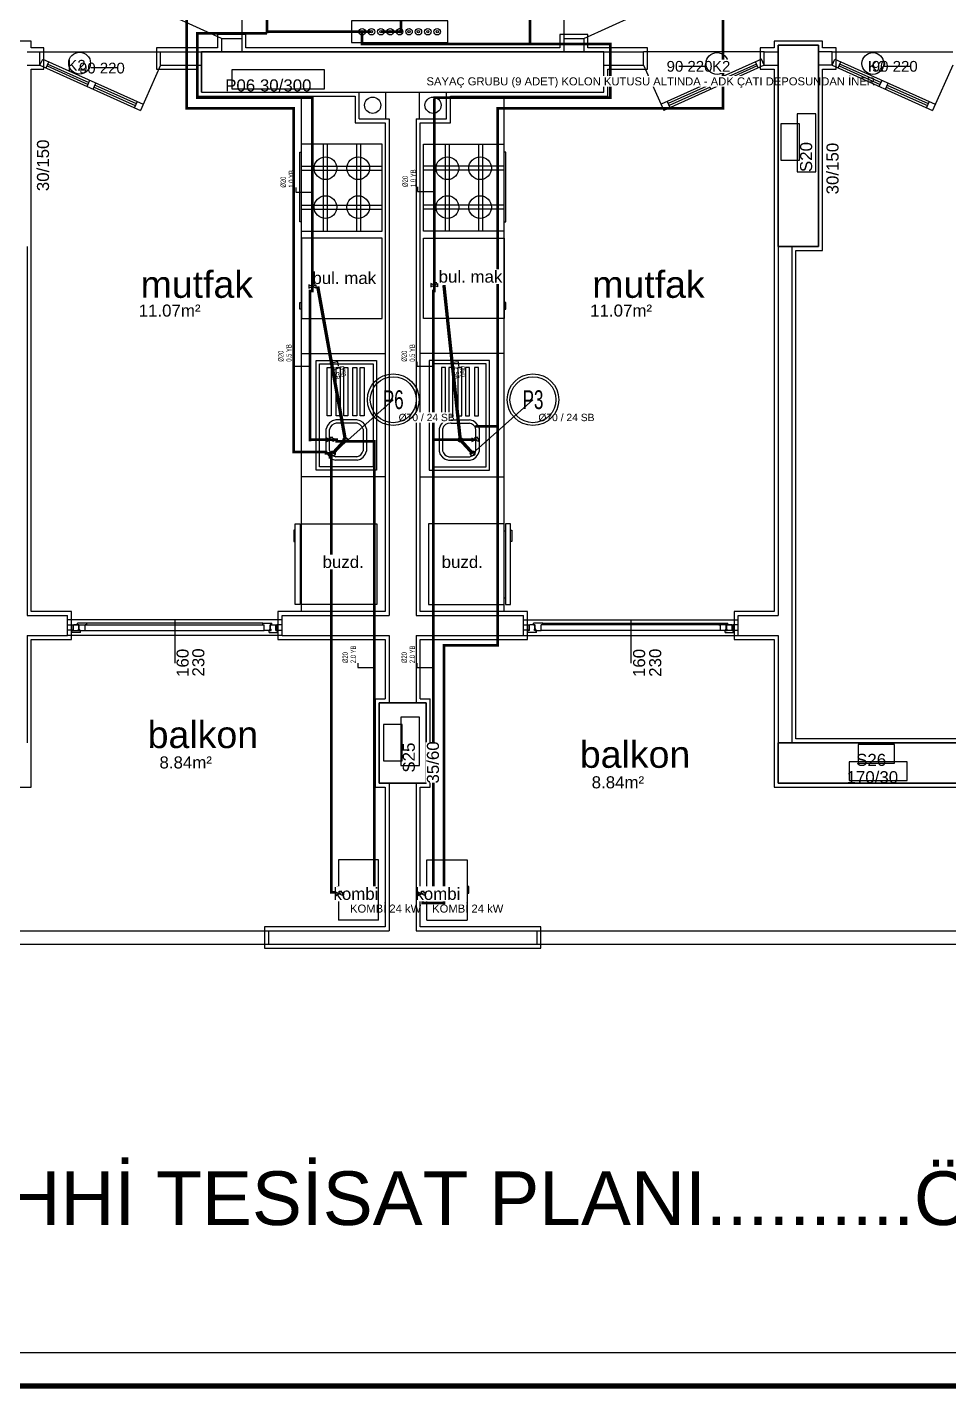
# Model space of a CAD drawing. Header units: centimetres. Extents: x -13133 to 30552, y -2 to 4552.
# Drawn here: x 8430 to 9117, y -2 to 1013 of the extents above; entities that cross this region are included whole.
import ezdxf
from ezdxf.enums import TextEntityAlignment as Align

# ---------------------------------------------------------------- set-up
doc = ezdxf.new("R2010")
doc.units = ezdxf.units.CM
for name, pattern in [('BASMA HATTI', [31, 25, -6]), ('DASHED', [18, 12, -6]), ('PISSU HATTI', [26, 20, -6])]:
    doc.linetypes.add(name, pattern=pattern)
for name, color, linetype in [('MTY-PISSU-CAP', 211, 'CONTINUOUS'), ('MTY-PISSU-KOLON', 211, 'DASHED'), ('MTY-TEMIZSU-CAP', 101, 'CONTINUOUS'), ('MTY-VANA', 1, 'CONTINUOUS'), ('MTY-YUK-BIRIMI', 7, 'CONTINUOUS'), ('ROTAS-CIHAZ', 135, 'CONTINUOUS'), ('ROTAS-KAT-ADI', 1, 'CONTINUOUS'), ('ROTAS-MIMARI', 8, 'CONTINUOUS'), ('ROTAS-MIMARI-KOLON', 8, 'CONTINUOUS'), ('ROTAS-MIMARI-YAZI', 8, 'CONTINUOUS'), ('ROTAS-PAFTA', 7, 'CONTINUOUS'), ('ROTAS-PISSU-BORU-TAVANDAN', 6, 'PISSU HATTI'), ('ROTAS-PISSU-CAP', 211, 'CONTINUOUS'), ('ROTAS-PISSU-KOLONNO', 211, 'CONTINUOUS'), ('ROTAS-SICAKSU-BORU', 1, 'BASMA HATTI'), ('ROTAS-SOGUKSU-BORU', 5, 'CONTINUOUS'), ('ROTAS-TEFRIS', 15, 'CONTINUOUS'), ('ROTAS-VANA', 1, 'CONTINUOUS')]:
    doc.layers.add(name, color=color, linetype=linetype)
doc.styles.add('ANOTATIVO', font='arial.ttf')
doc.styles.add('MTY_CAP', font='wturkce.SHX', dxfattribs={"width": 0.65, "height": 20})
doc.styles.add('MTYCAPLT', font='arial.ttf', dxfattribs={"width": 0.65, "height": 1})
doc.styles.add('ROTAS', font='arial.ttf')

# ---------------------------------------------------------------- blocks, each defined once
blk = doc.blocks.new('MTY-PIS SU CAP SB')
at = {"layer": 'MTY-PISSU-CAP'}
for p, q in [((0.83, 1.17), (0, 1.17)), ((0, 1.17), (0, 0))]:
    blk.add_line(p, q, dxfattribs=at)
at = {"layer": 'MTY-PISSU-CAP', "style": 'MTY_CAP', "width": 0.65}
blk.add_attdef('PSCP_001', (0.83, 1.29), '', height=1, dxfattribs=at)
at = {"layer": 'MTY-YUK-BIRIMI', "color": 211, "style": 'MTY_CAP', "width": 0.65}
blk.add_attdef('PS_001', (0.83, 0.07), '', height=1, dxfattribs=at)
blk = doc.blocks.new('MTY-PIS SU KOLON')
at = {"layer": 'MTY-PISSU-KOLON', "linetype": 'Continuous', "lineweight": -3}
blk.add_hatch(color=256, dxfattribs=at).paths.add_polyline_path([(-2.7, -0.1, 0.848135), (0, -0.1, -0.848135), (2.7, -0.1, 0.414214), (0, 2.6, 0.414214)])
blk.add_circle((0, 0), 3.5, dxfattribs=at)
blk = doc.blocks.new('MTY-KOLON NO PIS SU')
at = {"color": 6, "linetype": 'Continuous', "ltscale": 100}
blk.add_circle((0, 0), 27.5, dxfattribs=at)
at = {"color": 7, "linetype": 'Continuous', "ltscale": 100}
blk.add_circle((0, 0), 24.5, dxfattribs=at)
at = {"style": 'ANOTATIVO', "width": 0.65}
blk.add_attdef('K', text='', height=20, dxfattribs=at).set_placement((0, 0), align=Align.MIDDLE_CENTER)
blk = doc.blocks.new('MTY-KURESEL VANA')
at = {"layer": 'MTY-VANA'}
for p, q in [((0, 0), (0, 8)), ((0, 8), (8, 8))]:
    blk.add_line(p, q, dxfattribs=at)
blk.add_lwpolyline([(-10, 5), (-10, -5), (10, 5), (10, -5), (-10, 5)], dxfattribs=at)
at = {"layer": 'MTY-VANA', "style": 'MTYCAPLT', "width": 0.65}
blk.add_attdef('CAP', text='', height=10, dxfattribs=at).set_placement((-1.1, 0), align=Align.CENTER)
blk = doc.blocks.new('MTY-TEMIZ SU CAP MB')
at = {"layer": 'MTY-TEMIZSU-CAP'}
for p, q in [((0.83, 3.1), (0, 3.1)), ((0, 3.1), (0, 0))]:
    blk.add_line(p, q, dxfattribs=at)
at = {"layer": 'MTY-TEMIZSU-CAP', "style": 'MTY_CAP', "width": 0.65}
for tag, p in [('SOCP_001', (0.83, 4.92)), ('SCCP_001', (0.83, 1.92))]:
    blk.add_attdef(tag, p, '', height=1, dxfattribs=at)
at = {"layer": 'MTY-YUK-BIRIMI', "color": 101, "style": 'MTY_CAP', "width": 0.65}
for tag, p in [('SO_001', (0.83, 3.42)), ('SC_001', (0.83, 0.42))]:
    blk.add_attdef(tag, p, '', height=1, dxfattribs=at)

msp = doc.modelspace()

# ---------------------------------------------------------------- linework, layer by layer
at = {"layer": 'ROTAS-MIMARI'}
for p, q in [((8590.2, 1104.2), (8590.2, 1004.2)), ((8830.2, 1104.2), (8830.2, 1004.2)), ((8575.2, 1004.2), (8537.9, 1021)), ((8845.2, 1004.2), (8882.6, 1021)), ((8593.2, 1007.2), (8572.2, 1007.2)), ((8572.2, 1007.2), (8572.2, 997.2)), ((8593.2, 997.2), (8593.2, 1007.2)), ((8848.2, 1007.2), (8827.2, 1007.2)), ((8827.2, 1007.2), (8827.2, 997.2)), ((8848.2, 997.2), (8848.2, 1007.2)), ((8433.2, 1002.2), (8397.2, 1002.2)), ((8433.2, 997.2), (8433.2, 1002.2)), ((8442.7, 997.2), (8433.2, 997.2)), ((8442.7, 981.2), (8442.7, 997.2)), ((8560.2, 997.2), (8526.7, 997.2)), ((8526.7, 997.2), (8526.7, 981.2)), ((8572.2, 997.2), (8560.2, 997.2)), ((8575.2, 1004.2), (8575.2, 994.2)), ((8575.2, 1004.2), (8590.2, 1004.2)), ((8590.2, 1004.2), (8590.2, 994.2)), ((8827.2, 997.2), (8593.2, 997.2)), ((8830.2, 1004.2), (8845.2, 1004.2)), ((8830.2, 1004.2), (8830.2, 994.2)), ((8845.2, 1004.2), (8845.2, 994.2)), ((8860.2, 997.2), (8848.2, 997.2)), ((8892.7, 997.2), (8860.2, 997.2)), ((8892.7, 981.2), (8892.7, 997.2)), ((8987.2, 997.2), (8976.7, 997.2)), ((8976.7, 997.2), (8976.7, 981.2)), ((9023.2, 1002.2), (8987.2, 1002.2)), ((8987.2, 1002.2), (8987.2, 997.2)), ((9023.2, 997.2), (9023.2, 1002.2)), ((9033.3, 997.2), (9023.2, 997.2)), ((9033.3, 981.2), (9033.3, 997.2)), ((8430.2, 994.2), (8439.7, 994.2)), ((8430.2, 984.2), (8439.7, 984.2)), ((8439.7, 984.2), (8439.7, 994.2)), ((8439.7, 994.2), (8529.7, 994.2)), ((8439.7, 984.2), (8441.8, 988.8)), ((8439.7, 984.2), (8514.6, 950.6)), ((8441.8, 988.8), (8516.7, 955.1)), ((8444.3, 982.2), (8446.4, 986.7)), ((8445.6, 985.1), (8476.2, 971.4)), ((8529.7, 984.2), (8514.6, 950.6)), ((8529.7, 994.2), (8560.2, 994.2)), ((8529.7, 984.2), (8529.7, 994.2)), ((8529.7, 984.2), (8560.2, 984.2)), ((8860.2, 994.2), (8889.7, 994.2)), ((8860.2, 984.2), (8889.7, 984.2)), ((8889.7, 984.2), (8889.7, 994.2)), ((8979.7, 994.2), (8889.7, 994.2)), ((8889.7, 984.2), (8904.9, 950.6)), ((8977.7, 988.8), (8902.8, 955.1)), ((8979.7, 984.2), (8904.9, 950.6)), ((8973.9, 985.1), (8943.3, 971.4)), ((8975.2, 982.2), (8973.1, 986.7)), ((8979.7, 984.2), (8977.7, 988.8)), ((8979.7, 994.2), (8990.2, 994.2)), ((8979.7, 984.2), (8979.7, 994.2)), ((8979.7, 984.2), (8990.2, 984.2)), ((9030.3, 994.2), (9020.2, 994.2)), ((9030.3, 984.2), (9020.2, 984.2)), ((9030.3, 984.2), (9030.3, 994.2)), ((9030.3, 994.2), (9120.3, 994.2)), ((9030.3, 984.2), (9032.4, 988.8)), ((9030.3, 984.2), (9105.2, 950.6)), ((9032.4, 988.8), (9107.2, 955.1)), ((9034.9, 982.2), (9036.9, 986.7)), ((9036.2, 985.1), (9066.8, 971.4)), ((9120.3, 984.2), (9105.2, 950.6)), ((8433.2, 846.2), (8433.2, 981.2)), ((8433.2, 981.2), (8442.7, 981.2)), ((8445, 983.7), (8475.6, 969.9)), ((8497.1, 982.4), (8477.8, 982.4)), ((8526.7, 981.2), (8557.2, 981.2)), ((8557.2, 981.2), (8557.2, 961.2)), ((8863.2, 961.2), (8863.2, 981.2)), ((8863.2, 981.2), (8892.7, 981.2)), ((8935.4, 983.2), (8916.1, 983.2)), ((8974.5, 983.7), (8943.9, 969.9)), ((8976.7, 981.2), (8987.2, 981.2)), ((8987.2, 981.2), (8987.2, 849.2)), ((9023.2, 846.2), (9023.2, 981.2)), ((9023.2, 981.2), (9033.3, 981.2)), ((9035.5, 983.7), (9066.1, 969.9)), ((9088.5, 983.2), (9069.2, 983.2)), ((8474.9, 968.4), (8477, 973)), ((8479.5, 966.4), (8481.5, 970.9)), ((8480.1, 967.9), (8510.7, 954.1)), ((8480.8, 969.3), (8511.4, 955.6)), ((8677.7, 964.2), (8697.7, 964.2)), ((8677.7, 944.2), (8677.7, 964.2)), ((8677.7, 944.2), (8677.7, 964.2)), ((8677.7, 944.2), (8677.7, 964.2)), ((8677.7, 944.2), (8677.7, 964.2)), ((8697.7, 944.2), (8697.7, 964.2)), ((8722.7, 964.2), (8742.7, 964.2)), ((8722.7, 944.2), (8722.7, 964.2)), ((8742.7, 944.2), (8742.7, 964.2)), ((8742.7, 944.2), (8742.7, 964.2)), ((8742.7, 944.2), (8742.7, 964.2)), ((8742.7, 944.2), (8742.7, 964.2)), ((8742.7, 944.2), (8742.7, 964.2)), ((8938.7, 969.3), (8908.1, 955.6)), ((8939.4, 967.9), (8908.8, 954.1)), ((8940, 966.4), (8938, 970.9)), ((8944.6, 968.4), (8942.5, 973)), ((9065.5, 968.4), (9067.5, 973)), ((9070, 966.4), (9072.1, 970.9)), ((9070.7, 967.9), (9101.3, 954.1)), ((9071.4, 969.3), (9101.9, 955.6)), ((8512.1, 957.2), (8510.1, 952.6)), ((8557.2, 961.2), (8674.7, 961.2)), ((8634.8, 577.2), (8634.8, 961.2)), ((8674.7, 961.2), (8674.7, 941.2)), ((8745.7, 941.2), (8745.7, 961.2)), ((8745.7, 961.2), (8863.2, 961.2)), ((8785.7, 577.2), (8785.7, 961.2)), ((8907.4, 957.2), (8909.4, 952.6)), ((9102.7, 957.2), (9100.6, 952.6)), ((8677.7, 944.2), (8700.2, 944.2)), ((8700.2, 944.2), (8700.2, 574.2)), ((8720.2, 944.2), (8720.2, 574.2)), ((8720.2, 944.2), (8742.7, 944.2)), ((8674.7, 941.2), (8697.2, 941.2)), ((8697.2, 941.2), (8697.2, 577.2)), ((8723.2, 941.2), (8745.7, 941.2)), ((8723.2, 577.2), (8723.2, 941.2)), ((8694.8, 925.5), (8634.8, 925.5)), ((8634.8, 860.5), (8634.8, 925.5)), ((8650.9, 925.5), (8650.9, 860.5)), ((8653.9, 925.5), (8653.9, 860.5)), ((8675.7, 925.5), (8675.7, 860.5)), ((8678.7, 925.5), (8678.7, 860.5)), ((8694.8, 860.5), (8694.8, 925.5)), ((8725.7, 860.5), (8725.7, 925.5)), ((8725.7, 925.5), (8785.7, 925.5)), ((8741.8, 925.5), (8741.8, 860.5)), ((8744.8, 925.5), (8744.8, 860.5)), ((8766.6, 925.5), (8766.6, 860.5)), ((8769.6, 925.5), (8769.6, 860.5)), ((8785.7, 860.5), (8785.7, 925.5)), ((8633.5, 919.4), (8634.8, 919.4)), ((8633.5, 877.6), (8633.5, 919.4)), ((8787, 919.4), (8785.7, 919.4)), ((8787, 877.6), (8787, 919.4)), ((8634.8, 909), (8694.8, 909)), ((8634.8, 906), (8694.8, 906)), ((8785.7, 909), (8725.7, 909)), ((8785.7, 906), (8725.7, 906)), ((8633.5, 867.6), (8633.5, 877.6)), ((8634.8, 879.9), (8694.8, 879.9)), ((8634.8, 876.9), (8694.8, 876.9)), ((8785.7, 879.9), (8725.7, 879.9)), ((8785.7, 876.9), (8725.7, 876.9)), ((8787, 867.6), (8787, 877.6)), ((8634.8, 867.6), (8633.5, 867.6)), ((8785.7, 867.6), (8787, 867.6)), ((8634.8, 860.5), (8694.8, 860.5)), ((8694.8, 855.4), (8634.8, 855.4)), ((8634.8, 855.4), (8634.8, 795.4)), ((8694.8, 795.4), (8694.8, 855.4)), ((8785.7, 860.5), (8725.7, 860.5)), ((8725.7, 855.4), (8785.7, 855.4)), ((8725.7, 795.4), (8725.7, 855.4)), ((8785.7, 855.4), (8785.7, 795.4)), ((8430.2, 849.2), (8430.2, 574.2)), ((8433.2, 577.2), (8433.2, 846.2)), ((8987.2, 849.2), (8987.2, 577.2)), ((8990.2, 849.2), (8990.2, 574.2)), ((9000.2, 849.2), (9000.2, 479.2)), ((9003.2, 482.2), (9003.2, 846.2)), ((9003.2, 846.2), (9023.2, 846.2)), ((8633.5, 802.5), (8633.5, 807.5)), ((8633.5, 807.5), (8634.8, 807.5)), ((8634.8, 802.5), (8633.5, 802.5)), ((8787, 807.5), (8785.7, 807.5)), ((8785.7, 802.5), (8787, 802.5)), ((8787, 802.5), (8787, 807.5)), ((8634.8, 795.4), (8694.8, 795.4)), ((8785.7, 795.4), (8725.7, 795.4)), ((8634.8, 769.3), (8697.2, 769.3)), ((8645.6, 682.5), (8645.6, 764.3)), ((8645.6, 764.3), (8690.6, 764.3)), ((8648.1, 685), (8648.1, 761.8)), ((8648.1, 761.8), (8688.1, 761.8)), ((8688.1, 761.8), (8688.1, 685)), ((8690.6, 764.3), (8690.6, 682.5)), ((8785.7, 769.3), (8723.2, 769.3)), ((8729.8, 764.3), (8729.8, 682.5)), ((8774.8, 764.3), (8729.8, 764.3)), ((8732.3, 761.8), (8732.3, 685)), ((8772.3, 761.8), (8732.3, 761.8)), ((8772.3, 685), (8772.3, 761.8)), ((8774.8, 682.5), (8774.8, 764.3)), ((8653.9, 723), (8653.9, 759)), ((8653.9, 759), (8656.9, 759)), ((8656.9, 759), (8656.9, 723)), ((8660.6, 723), (8660.6, 759)), ((8660.6, 759), (8663.6, 759)), ((8663.6, 759), (8663.6, 723)), ((8666.2, 723), (8666.2, 759)), ((8666.2, 759), (8669.2, 759)), ((8669.2, 759), (8669.2, 723)), ((8672.9, 723), (8672.9, 759)), ((8672.9, 759), (8675.9, 759)), ((8675.9, 759), (8675.9, 723)), ((8678.5, 723), (8678.5, 759)), ((8678.5, 759), (8681.5, 759)), ((8681.5, 759), (8681.5, 723)), ((8739, 759), (8739, 723)), ((8742, 759), (8739, 759)), ((8742, 723), (8742, 759)), ((8744.6, 759), (8744.6, 723)), ((8747.6, 759), (8744.6, 759)), ((8747.6, 723), (8747.6, 759)), ((8751.3, 759), (8751.3, 723)), ((8754.3, 759), (8751.3, 759)), ((8754.3, 723), (8754.3, 759)), ((8756.9, 759), (8756.9, 723)), ((8759.9, 759), (8756.9, 759)), ((8759.9, 723), (8759.9, 759)), ((8763.6, 759), (8763.6, 723)), ((8766.6, 759), (8763.6, 759)), ((8766.6, 723), (8766.6, 759)), ((8656.9, 723), (8653.9, 723)), ((8663.6, 723), (8660.6, 723)), ((8669.2, 723), (8666.2, 723)), ((8675.9, 723), (8672.9, 723)), ((8681.5, 723), (8678.5, 723)), ((8739, 723), (8742, 723)), ((8744.6, 723), (8747.6, 723)), ((8751.3, 723), (8754.3, 723)), ((8756.9, 723), (8759.9, 723)), ((8763.6, 723), (8766.6, 723)), ((8653.1, 696.8), (8653.1, 713.2)), ((8655.6, 697.1), (8655.6, 712.9)), ((8675.9, 720), (8660.4, 720)), ((8674.2, 717.5), (8660.4, 717.5)), ((8680.6, 713.1), (8680.6, 696.9)), ((8683.1, 713.4), (8683.1, 696.6)), ((8737.3, 713.4), (8737.3, 696.6)), ((8739.8, 713.1), (8739.8, 696.9)), ((8744.6, 720), (8760, 720)), ((8746.3, 717.5), (8760, 717.5)), ((8764.8, 697.1), (8764.8, 712.9)), ((8767.3, 696.8), (8767.3, 713.2)), ((8676.2, 690), (8660.1, 690)), ((8676, 692.5), (8660.3, 692.5)), ((8744.2, 690), (8760.4, 690)), ((8744.5, 692.5), (8760.2, 692.5)), ((8690.6, 682.5), (8645.6, 682.5)), ((8688.1, 685), (8648.1, 685)), ((8729.8, 682.5), (8774.8, 682.5)), ((8732.3, 685), (8772.3, 685)), ((8697.2, 677.5), (8634.8, 677.5)), ((8723.2, 677.5), (8785.7, 677.5)), ((8630, 582.4), (8630, 642.4)), ((8630, 642.4), (8633.8, 642.4)), ((8633.8, 642.4), (8633.8, 582.4)), ((8634.8, 582.4), (8634.8, 642.4)), ((8634.8, 642.4), (8690.9, 642.4)), ((8690.9, 642.4), (8690.9, 582.4)), ((8785.7, 642.4), (8729.5, 642.4)), ((8729.5, 642.4), (8729.5, 582.4)), ((8785.7, 582.4), (8785.7, 642.4)), ((8786.7, 642.4), (8786.7, 582.4)), ((8790.5, 642.4), (8786.7, 642.4)), ((8790.5, 582.4), (8790.5, 642.4)), ((8630, 637.7), (8628.9, 637.7)), ((8628.9, 637.7), (8628.9, 629.3)), ((8628.9, 629.3), (8630, 629.3)), ((8630, 629.3), (8630, 637.7)), ((8634.8, 637.4), (8633.8, 637.4)), ((8785.7, 637.4), (8786.7, 637.4)), ((8790.5, 637.7), (8791.6, 637.7)), ((8790.5, 629.3), (8790.5, 637.7)), ((8791.6, 629.3), (8790.5, 629.3)), ((8791.6, 637.7), (8791.6, 629.3)), ((8633.8, 582.4), (8630, 582.4)), ((8634.8, 587.4), (8633.8, 587.4)), ((8690.9, 582.4), (8634.8, 582.4)), ((8729.5, 582.4), (8785.7, 582.4)), ((8785.7, 587.4), (8786.7, 587.4)), ((8786.7, 582.4), (8790.5, 582.4)), ((8430.2, 574.2), (8460.2, 574.2)), ((8463.2, 577.2), (8433.2, 577.2)), ((8460.2, 559.2), (8460.2, 574.2)), ((8620.2, 571), (8460.2, 571)), ((8463.2, 556.2), (8463.2, 577.2)), ((8605.8, 568.6), (8467.8, 568.6)), ((8467.8, 567.2), (8467.8, 568.6)), ((8474.6, 568.6), (8467.8, 568.6)), ((8474.6, 567.2), (8474.6, 568.6)), ((8540.2, 571), (8540.2, 538.7)), ((8605.8, 567.2), (8605.8, 568.6)), ((8605.8, 568.6), (8612.6, 568.6)), ((8612.6, 567.2), (8612.6, 568.6)), ((8697.2, 577.2), (8617.2, 577.2)), ((8617.2, 577.2), (8617.2, 556.2)), ((8620.2, 559.2), (8620.2, 574.2)), ((8620.2, 574.2), (8700.2, 574.2)), ((8720.2, 574.2), (8800.2, 574.2)), ((8803.2, 577.2), (8723.2, 577.2)), ((8800.2, 559.2), (8800.2, 574.2)), ((8800.2, 571), (8960.2, 571)), ((8803.2, 556.2), (8803.2, 577.2)), ((8807.8, 567.2), (8807.8, 568.6)), ((8814.6, 568.6), (8807.8, 568.6)), ((8814.6, 568.6), (8952.6, 568.6)), ((8814.6, 567.2), (8814.6, 568.6)), ((8880.2, 571), (8880.2, 538.7)), ((8945.8, 567.2), (8945.8, 568.6)), ((8945.8, 568.6), (8952.6, 568.6)), ((8952.6, 567.2), (8952.6, 568.6)), ((8987.2, 577.2), (8957.2, 577.2)), ((8957.2, 577.2), (8957.2, 556.2)), ((8960.2, 559.2), (8960.2, 574.2)), ((8960.2, 574.2), (8990.2, 574.2)), ((8430.2, 559.2), (8430.2, 479.2)), ((8430.2, 559.2), (8460.2, 559.2)), ((8460.2, 567.2), (8464.2, 567.2)), ((8464.2, 563.2), (8460.2, 563.2)), ((8620.2, 559.2), (8460.2, 559.2)), ((8463.5, 563), (8607, 563)), ((8463.5, 561.6), (8463.5, 563)), ((8464.7, 563), (8463.5, 563)), ((8469.9, 561.6), (8463.5, 561.6)), ((8464.2, 567.2), (8464.2, 563.2)), ((8464.7, 567.2), (8605.8, 567.2)), ((8468.7, 567.2), (8464.7, 567.2)), ((8464.7, 563), (8464.7, 567.2)), ((8467.8, 567.2), (8469, 567.2)), ((8468.7, 564), (8468.4, 564)), ((8468.4, 563), (8468.4, 564)), ((8469.9, 563), (8468.4, 563)), ((8468.7, 564), (8468.7, 567.2)), ((8469, 564), (8469, 567.2)), ((8469.3, 564), (8469, 564)), ((8469.3, 563.5), (8469, 563.5)), ((8469, 563), (8469, 563.5)), ((8469, 563), (8473.4, 563)), ((8469.3, 563.5), (8469.3, 564)), ((8469.9, 561.6), (8469.9, 563)), ((8473.4, 563), (8473.4, 567.2)), ((8474.6, 567.2), (8473.4, 567.2)), ((8605.8, 567.2), (8607, 567.2)), ((8607, 563), (8607, 567.2)), ((8611.4, 563), (8607, 563)), ((8610.5, 561.6), (8610.5, 563)), ((8610.5, 563), (8612, 563)), ((8610.5, 561.6), (8616.9, 561.6)), ((8611.1, 563.5), (8611.1, 564)), ((8611.1, 564), (8611.4, 564)), ((8611.1, 563.5), (8611.4, 563.5)), ((8612.6, 567.2), (8611.4, 567.2)), ((8611.4, 564), (8611.4, 567.2)), ((8611.4, 563), (8611.4, 563.5)), ((8611.7, 567.2), (8615.7, 567.2)), ((8611.7, 564), (8611.7, 567.2)), ((8611.7, 564), (8612, 564)), ((8612, 563), (8612, 564)), ((8615.7, 563), (8615.7, 567.2)), ((8615.7, 563), (8616.9, 563)), ((8620.2, 567.2), (8616.2, 567.2)), ((8616.2, 567.2), (8616.2, 563.2)), ((8616.2, 563.2), (8620.2, 563.2)), ((8616.9, 561.6), (8616.9, 563)), ((8620.2, 559.2), (8700.2, 559.2)), ((8700.2, 559.2), (8700.2, 509.2)), ((8720.2, 559.2), (8720.2, 509.2)), ((8720.2, 559.2), (8800.2, 559.2)), ((8800.2, 567.2), (8804.2, 567.2)), ((8804.2, 563.2), (8800.2, 563.2)), ((8800.2, 559.2), (8960.2, 559.2)), ((8803.5, 561.6), (8803.5, 563)), ((8804.7, 563), (8803.5, 563)), ((8809.9, 561.6), (8803.5, 561.6)), ((8804.2, 567.2), (8804.2, 563.2)), ((8808.7, 567.2), (8804.7, 567.2)), ((8804.7, 563), (8804.7, 567.2)), ((8807.8, 567.2), (8809, 567.2)), ((8808.7, 564), (8808.4, 564)), ((8808.4, 563), (8808.4, 564)), ((8809.9, 563), (8808.4, 563)), ((8808.7, 564), (8808.7, 567.2)), ((8809, 564), (8809, 567.2)), ((8809.3, 564), (8809, 564)), ((8809.3, 563.5), (8809, 563.5)), ((8809, 563), (8809, 563.5)), ((8809, 563), (8813.4, 563)), ((8809.3, 563.5), (8809.3, 564)), ((8809.9, 561.6), (8809.9, 563)), ((8813.4, 563), (8813.4, 567.2)), ((8814.6, 567.2), (8813.4, 567.2)), ((8956.9, 563), (8813.4, 563)), ((8955.7, 567.2), (8814.6, 567.2)), ((8945.8, 567.2), (8947, 567.2)), ((8947, 563), (8947, 567.2)), ((8951.4, 563), (8947, 563)), ((8950.5, 561.6), (8950.5, 563)), ((8950.5, 563), (8952, 563)), ((8950.5, 561.6), (8956.9, 561.6)), ((8951.1, 563.5), (8951.1, 564)), ((8951.1, 564), (8951.4, 564)), ((8951.1, 563.5), (8951.4, 563.5)), ((8952.6, 567.2), (8951.4, 567.2)), ((8951.4, 564), (8951.4, 567.2)), ((8951.4, 563), (8951.4, 563.5)), ((8951.7, 567.2), (8955.7, 567.2)), ((8951.7, 564), (8951.7, 567.2)), ((8951.7, 564), (8952, 564)), ((8952, 563), (8952, 564)), ((8955.7, 563), (8955.7, 567.2)), ((8955.7, 563), (8956.9, 563)), ((8960.2, 567.2), (8956.2, 567.2)), ((8956.2, 567.2), (8956.2, 563.2)), ((8956.2, 563.2), (8960.2, 563.2)), ((8956.9, 561.6), (8956.9, 563)), ((8960.2, 559.2), (8990.2, 559.2)), ((8990.2, 559.2), (8990.2, 479.2)), ((8433.2, 446.2), (8433.2, 556.2)), ((8433.2, 556.2), (8463.2, 556.2)), ((8617.2, 556.2), (8697.2, 556.2)), ((8697.2, 556.2), (8697.2, 512.2)), ((8723.2, 512.2), (8723.2, 556.2)), ((8723.2, 556.2), (8803.2, 556.2)), ((8957.2, 556.2), (8987.2, 556.2)), ((8987.2, 556.2), (8987.2, 482.2)), ((8689.7, 512.2), (8689.7, 446.2)), ((8689.7, 512.2), (8697.2, 512.2)), ((8723.2, 512.2), (8730.7, 512.2)), ((8730.7, 446.2), (8730.7, 512.2)), ((8987.2, 482.2), (8987.2, 446.2)), ((9163.2, 482.2), (9003.2, 482.2)), ((8700.2, 449.2), (8700.2, 339.2)), ((8720.2, 449.2), (8720.2, 339.2)), ((8260.2, 446.2), (8433.2, 446.2)), ((8689.7, 446.2), (8697.2, 446.2)), ((8697.2, 446.2), (8697.2, 342.2)), ((8723.2, 342.2), (8723.2, 446.2)), ((8723.2, 446.2), (8730.7, 446.2)), ((8987.2, 446.2), (9160.2, 446.2)), ((8662.2, 392.2), (8662.2, 347.2)), ((8692.2, 392.2), (8662.2, 392.2)), ((8692.2, 347.2), (8692.2, 392.2)), ((8728.2, 347.2), (8728.2, 392.2)), ((8728.2, 392.2), (8758.2, 392.2)), ((8758.2, 392.2), (8758.2, 347.2)), ((8661, 367.2), (8661, 372.2)), ((8661, 372.2), (8662.2, 372.2)), ((8662.2, 367.2), (8661, 367.2)), ((8759.5, 372.2), (8758.2, 372.2)), ((8758.2, 367.2), (8759.5, 367.2)), ((8759.5, 367.2), (8759.5, 372.2)), ((8692.2, 347.2), (8662.2, 347.2)), ((8728.2, 347.2), (8758.2, 347.2)), ((8240.2, 339.2), (8610.2, 339.2)), ((8697.2, 342.2), (8607.2, 342.2)), ((8607.2, 342.2), (8607.2, 326.2)), ((8610.2, 339.2), (8610.2, 329.2)), ((8610.2, 339.2), (8700.2, 339.2)), ((8720.2, 339.2), (8810.2, 339.2)), ((8813.2, 342.2), (8723.2, 342.2)), ((8810.2, 339.2), (8810.2, 329.2)), ((8813.2, 326.2), (8813.2, 342.2)), ((8230.2, 329.2), (8610.2, 329.2)), ((8607.2, 326.2), (8813.2, 326.2)), ((8610.2, 329.2), (8810.2, 329.2))]:
    msp.add_line(p, q, dxfattribs=at)
for points in [[(8990.2, 999.2), (9020.2, 999.2)], [(8990.2, 849.2), (8990.2, 999.2)], [(9020.2, 999.2), (9020.2, 849.2)], [(8560.2, 964.2), (8560.2, 994.2)], [(8560.2, 994.2), (8860.2, 994.2)], [(8860.2, 964.2), (8860.2, 994.2)], [(8560.2, 964.2), (8860.2, 964.2)], [(9020.2, 849.2), (8990.2, 849.2)], [(8660.4, 720), (8657.8, 719.3), (8655.7, 717.8), (8654, 715.7), (8653.1, 713.2)], [(8660.7, 717.5), (8659, 717.1), (8657.4, 716.1), (8656.3, 714.7), (8655.6, 712.9)], [(8680.6, 713.1), (8679.7, 715.1), (8678.2, 716.6), (8676.3, 717.4), (8674.2, 717.5)], [(8683.1, 713.4), (8682.2, 715.9), (8680.6, 717.9), (8678.4, 719.3), (8675.9, 720)], [(8744.6, 720), (8742.1, 719.3), (8739.9, 717.9), (8738.3, 715.9), (8737.3, 713.4)], [(8746.3, 717.5), (8744.2, 717.4), (8742.2, 716.6), (8740.7, 715.1), (8739.8, 713.1)], [(8764.8, 712.9), (8764.2, 714.7), (8763, 716.1), (8761.5, 717.1), (8759.8, 717.5)], [(8767.3, 713.2), (8766.4, 715.7), (8764.8, 717.8), (8762.6, 719.3), (8760, 720)], [(8653.1, 696.8), (8654, 694.4), (8655.5, 692.3), (8657.6, 690.8), (8660.1, 690)], [(8655.6, 697.1), (8656.3, 695.4), (8657.3, 694.1), (8658.7, 693.1), (8660.3, 692.5)], [(8676, 692.5), (8677.6, 693.1), (8679, 694), (8680, 695.3), (8680.6, 696.9)], [(8676.2, 690), (8678.7, 690.8), (8680.7, 692.2), (8682.2, 694.2), (8683.1, 696.6)], [(8737.3, 696.6), (8738.2, 694.2), (8739.8, 692.2), (8741.8, 690.8), (8744.2, 690)], [(8739.8, 696.9), (8740.5, 695.3), (8741.5, 694), (8742.9, 693.1), (8744.5, 692.5)], [(8760.2, 692.5), (8761.8, 693.1), (8763.2, 694.1), (8764.2, 695.4), (8764.8, 697.1)], [(8760.4, 690), (8762.9, 690.8), (8765, 692.3), (8766.5, 694.4), (8767.3, 696.8)], [(8692.7, 449.2), (8692.7, 509.2)], [(8692.7, 509.2), (8727.7, 509.2)], [(8727.7, 509.2), (8727.7, 449.2)], [(8990.2, 479.2), (9160.2, 479.2)], [(8990.2, 449.2), (8990.2, 479.2)], [(8727.7, 449.2), (8692.7, 449.2)], [(9160.2, 449.2), (8990.2, 449.2)], [(8810.2, 339.2), (9180.2, 339.2)], [(8810.2, 329.2), (9190.2, 329.2)]]:
    msp.add_lwpolyline(points, dxfattribs=at)
for centre, radius in [((8469.3, 985.8), 8.14), ((8944.5, 985.5), 8.14), ((9060.7, 985.5), 8.14), ((8687.8, 954.4), 6.03), ((8732.8, 954.4), 6.03), ((8652.6, 907.5), 8.48), ((8677, 907.5), 8.48), ((8743.5, 907.5), 8.48), ((8767.9, 907.5), 8.48), ((8652.6, 878.5), 8.48), ((8677, 878.5), 8.48), ((8743.5, 878.5), 8.48), ((8767.9, 878.5), 8.48), ((8667.4, 705.1), 1.68), ((8753.1, 705.1), 1.68)]:
    msp.add_circle(centre, radius, dxfattribs=at)
at = {"layer": 'ROTAS-MIMARI-KOLON'}
for points in [[(9020.2, 999.2), (8990.2, 999.2), (8990.2, 849.2), (9020.2, 849.2), (9020.2, 999.2)], [(8860.2, 964.2), (8860.2, 994.2), (8560.2, 994.2), (8560.2, 964.2), (8860.2, 964.2)], [(8582.9, 966.7), (8651.9, 966.7), (8651.9, 980.7), (8582.9, 980.7), (8582.9, 966.7)], [(9018.2, 904.8), (9018.2, 947.9), (9004.2, 947.9), (9004.2, 904.8), (9018.2, 904.8)], [(9005.9, 913.4), (9005.9, 940.5), (8992, 940.5), (8992, 913.4), (9005.9, 913.4)], [(8727.7, 509.2), (8692.7, 509.2), (8692.7, 449.2), (8727.7, 449.2), (8727.7, 509.2)], [(8722.8, 462.4), (8722.8, 498.5), (8708.9, 498.5), (8708.9, 462.4), (8722.8, 462.4)], [(8709.8, 466), (8709.8, 493), (8695.8, 493), (8695.8, 466), (8709.8, 466)], [(9160.2, 479.2), (8990.2, 479.2), (8990.2, 449.2), (9160.2, 449.2), (9160.2, 479.2)], [(9049.7, 464.1), (9076.7, 464.1), (9076.7, 478.1), (9049.7, 478.1), (9049.7, 464.1)], [(9043.1, 451.2), (9086.2, 451.2), (9086.2, 465.2), (9043.1, 465.2), (9043.1, 451.2)]]:
    msp.add_lwpolyline(points, dxfattribs=at)
at = {"layer": 'ROTAS-PAFTA'}
for points, const_width in [([(7500, 0), (10000, 0), (10000, 2800), (7500, 2800)], 4), ([(7525, 25), (9975, 25), (9975, 2775), (7525, 2775)], 1)]:
    msp.add_lwpolyline(points, close=True, dxfattribs=dict(at, const_width=const_width))
at = {"layer": 'ROTAS-PISSU-BORU-TAVANDAN', "const_width": 2.5}
for points in [[(8646.8, 819.4), (8667.4, 705.1)], [(8740.9, 820.4), (8753.1, 705.1)], [(8667.4, 705.1), (8658.1, 695)], [(8753.1, 705.1), (8762.3, 695)]]:
    msp.add_lwpolyline(points, dxfattribs=at)
at = {"layer": 'ROTAS-PISSU-KOLONNO'}
for p, q in [((8658.1, 695), (8703.1, 735)), ((8762.3, 695), (8807.3, 735))]:
    msp.add_line(p, q, dxfattribs=at)
at = {"layer": 'ROTAS-SICAKSU-BORU', "const_width": 2}
for points in [[(8469, 1263.2), (8469, 1260), (8469, 1136), (8529, 1136), (8529, 1080), (8549, 1080), (8549, 952), (8629, 952), (8629, 696), (8653, 696), (8653, 695.1), (8656.1, 695.1)], [(8931.5, 1263.2), (8949, 1263.2), (8949, 1264), (8949, 952), (8781, 952), (8781, 716)], [(8764.3, 715.1), (8781, 715.1), (8781, 716), (8781, 552), (8741, 552), (8741, 360), (8725, 360), (8725, 364), (8724.2, 364), (8724.2, 366.8)], [(8656.1, 695.1), (8656.1, 692), (8657, 692), (8657, 368), (8662.9, 368), (8662.9, 366.8)]]:
    msp.add_lwpolyline(points, dxfattribs=at)
at = {"layer": 'ROTAS-SOGUKSU-BORU', "const_width": 2}
for points in [[(8693.9, 1009.2), (8709, 1009.2), (8709, 1008), (8709, 1912), (8741, 1912), (8741, 1911.9), (8744.9, 1911.9)], [(8686.9, 1009.2), (8609, 1009.2), (8609, 1008), (8609, 1040), (8609.8, 1040), (8609.8, 1042.1)], [(8679.9, 1009.2), (8679.9, 1000), (8805, 1000), (8805, 1040), (8806.1, 1040), (8806.1, 1043.5)], [(8642.8, 819.4), (8642.8, 960), (8557, 960), (8557, 1008), (8609, 1008)], [(8733.7, 820.4), (8733.7, 960), (8733, 960), (8865, 960), (8865, 1000), (8805, 1000)], [(8656.1, 705.1), (8641, 705.1), (8641, 704), (8641, 816), (8642.8, 816), (8642.8, 820)], [(8764.3, 705.1), (8733, 705.1), (8733, 704), (8733, 816), (8733.7, 816), (8733.7, 820.4)], [(8662.9, 366.8), (8689, 366.8), (8689, 704), (8661, 704), (8661, 705.1), (8656.1, 705.1)], [(8724.1, 366.8), (8733, 366.8), (8733, 704)]]:
    msp.add_lwpolyline(points, dxfattribs=at)
at = {"layer": 'ROTAS-SOGUKSU-BORU'}
for centre, radius in [((8679.9, 1009.2), 2.4), ((8679.9, 1009.2), 0.84), ((8686.9, 1009.2), 2.4), ((8686.9, 1009.2), 0.84), ((8693.9, 1009.2), 2.4), ((8693.9, 1009.2), 0.84), ((8700.9, 1009.2), 2.4), ((8700.9, 1009.2), 0.84), ((8707.9, 1009.2), 2.4), ((8707.9, 1009.2), 0.84), ((8714.9, 1009.2), 2.4), ((8714.9, 1009.2), 0.84), ((8721.9, 1009.2), 2.4), ((8721.9, 1009.2), 0.84), ((8728.9, 1009.2), 2.4), ((8728.9, 1009.2), 0.84), ((8735.9, 1009.2), 2.4), ((8735.9, 1009.2), 0.84)]:
    msp.add_circle(centre, radius, dxfattribs=at)
at = {"layer": 'ROTAS-VANA'}
msp.add_lwpolyline([(8671.9, 1001.2), (8743.9, 1001.2), (8743.9, 1017.2), (8671.9, 1017.2)], close=True, dxfattribs=at)

# ---------------------------------------------------------------- block references
at = {"layer": 'ROTAS-PISSU-KOLONNO'}
ref = msp.add_blockref('MTY-KOLON NO PIS SU', (8807.3, 735), dxfattribs=dict(at, xscale=0.7, yscale=0.7))
ref.add_attrib('K', 'P3', dxfattribs={"height": 14, "style": 'ANOTATIVO', "width": 0.65}).set_placement((8807.3, 735), align=Align.MIDDLE_CENTER)
at = {"layer": 'ROTAS-TEFRIS'}
ref = msp.add_blockref('MTY-TEMIZ SU CAP MB', (8642.8, 889.7), dxfattribs=dict(at, xscale=4, yscale=4, rotation=90))
ref.add_attrib('SO_001', '1.0 YB', (8629.1, 893), dxfattribs={"color": 101, "height": 4, "rotation": 90, "style": 'MTY_CAP', "width": 0.65})
ref.add_attrib('SOCP_001', 'Ø20', (8623.1, 893), dxfattribs={"height": 4, "rotation": 90, "style": 'MTY_CAP', "width": 0.65})
ref = msp.add_blockref('MTY-TEMIZ SU CAP MB', (8733.7, 890.2), dxfattribs=dict(at, xscale=4, yscale=4, rotation=90))
ref.add_attrib('SO_001', '1.0 YB', (8720, 893.5), dxfattribs={"color": 101, "height": 4, "rotation": 90, "style": 'MTY_CAP', "width": 0.65})
ref.add_attrib('SOCP_001', 'Ø20', (8714, 893.5), dxfattribs={"height": 4, "rotation": 90, "style": 'MTY_CAP', "width": 0.65})
for name, p, xscale, yscale in [('MTY-KURESEL VANA', (8642.8, 819.4), 0.25, 0.25), ('MTY-KURESEL VANA', (8656.1, 705.1), 0.25, 0.25), ('MTY-KURESEL VANA', (8764.3, 705.1), 0.25, 0.25), ('MTY-PIS SU KOLON', (8658.1, 695), 0.5, 0.5), ('MTY-PIS SU KOLON', (8762.3, 695), 0.5, 0.5)]:
    msp.add_blockref(name, p, dxfattribs=dict(at, xscale=xscale, yscale=yscale))
ref = msp.add_blockref('MTY-TEMIZ SU CAP MB', (8641, 760), dxfattribs=dict(at, xscale=4, yscale=4, rotation=90))
ref.add_attrib('SO_001', '0.5 YB', (8627.3, 763.3), dxfattribs={"color": 101, "height": 4, "rotation": 90, "style": 'MTY_CAP', "width": 0.65})
ref.add_attrib('SOCP_001', 'Ø20', (8621.3, 763.3), dxfattribs={"height": 4, "rotation": 90, "style": 'MTY_CAP', "width": 0.65})
ref = msp.add_blockref('MTY-TEMIZ SU CAP MB', (8733, 760), dxfattribs=dict(at, xscale=4, yscale=4, rotation=90))
ref.add_attrib('SO_001', '0.5 YB', (8719.3, 763.3), dxfattribs={"color": 101, "height": 4, "rotation": 90, "style": 'MTY_CAP', "width": 0.65})
ref.add_attrib('SOCP_001', 'Ø20', (8713.3, 763.3), dxfattribs={"height": 4, "rotation": 90, "style": 'MTY_CAP', "width": 0.65})
ref = msp.add_blockref('MTY-PIS SU CAP SB', (8657.1, 762.3), dxfattribs=dict(at, xscale=4, yscale=4, rotation=-79.77209382079343))
ref.add_attrib('PSCP_001', 'Ø50', (8662.7, 759.9), dxfattribs={"height": 4, "rotation": 280.2279, "style": 'MTY_CAP', "width": 0.65})
ref.add_attrib('PS_001', '4 SB', (8657.9, 759), dxfattribs={"color": 211, "height": 4, "rotation": 280.2279, "style": 'MTY_CAP', "width": 0.65})
ref = msp.add_blockref('MTY-PIS SU CAP SB', (8747, 762.8), dxfattribs=dict(at, xscale=4, yscale=4, rotation=-83.94693952834425))
ref.add_attrib('PSCP_001', 'Ø50', (8752.5, 760), dxfattribs={"height": 4, "rotation": 276.0531, "style": 'MTY_CAP', "width": 0.65})
ref.add_attrib('PS_001', '4 SB', (8747.6, 759.5), dxfattribs={"color": 211, "height": 4, "rotation": 276.0531, "style": 'MTY_CAP', "width": 0.65})
ref = msp.add_blockref('MTY-TEMIZ SU CAP MB', (8689, 535.4), dxfattribs=dict(at, xscale=4, yscale=4, rotation=90))
ref.add_attrib('SO_001', '2.0 YB', (8675.3, 538.7), dxfattribs={"color": 101, "height": 4, "rotation": 90, "style": 'MTY_CAP', "width": 0.65})
ref.add_attrib('SOCP_001', 'Ø20', (8669.3, 538.7), dxfattribs={"height": 4, "rotation": 90, "style": 'MTY_CAP', "width": 0.65})
ref = msp.add_blockref('MTY-TEMIZ SU CAP MB', (8733, 535.4), dxfattribs=dict(at, xscale=4, yscale=4, rotation=90))
ref.add_attrib('SO_001', '2.0 YB', (8719.3, 538.7), dxfattribs={"color": 101, "height": 4, "rotation": 90, "style": 'MTY_CAP', "width": 0.65})
ref.add_attrib('SOCP_001', 'Ø20', (8713.3, 538.7), dxfattribs={"height": 4, "rotation": 90, "style": 'MTY_CAP', "width": 0.65})

# ---------------------------------------------------------------- texts
at = {"layer": 'ROTAS-KAT-ADI', "style": 'ROTAS'}
msp.add_text('ZEMİN KAT SIHHİ TESİSAT PLANI..........ÖLÇEK: 1 / 50', height=40, dxfattribs=at).set_placement((8750, 120), align=Align.CENTER)
at = {"layer": 'ROTAS-MIMARI-YAZI', "style": 'ROTAS'}
for s, height, p in [('K2', 8, (8467, 984.2)), ('90 220', 8, (8485.9, 982.1)), ('K2', 8, (9063.8, 983.4)), ('90 220', 8, (9077, 983.4)), ('P06 30/300', 9, (8610, 969.2)), ('mutfak', 20, (8556.7, 820.9)), ('mutfak', 20, (8893.4, 820.9)), ('bul. mak', 9, (8666.6, 825.7)), ('11.07m²', 9, (8536.4, 801.4)), ('11.07m²', 9, (8873, 801.4)), ('buzd.', 9, (8754.6, 614.1)), ('balkon', 20, (8561.2, 485.4)), ('balkon', 20, (8883.4, 470.7)), ('8.84m²', 9, (8548.4, 464.7)), ('S26', 9, (9059.4, 466.6)), ('170/30', 9, (9060.3, 453.7)), ('8.84m²', 9, (8870.6, 449.9))]:
    msp.add_text(s, height=height, dxfattribs=at).set_placement(p, align=Align.MIDDLE_CENTER)
for s, p in [('30/150', (8442, 909.6)), ('S20', (9010.9, 915.8)), ('30/150', (9030.6, 907.2)), ('160', (8546.1, 538.9)), ('230', (8557.8, 539.2)), ('160', (8886.4, 538.8)), ('230', (8898.4, 539)), ('S25', (8714.7, 468.3))]:
    msp.add_text(s, height=9, rotation=90, dxfattribs=at).set_placement(p, align=Align.MIDDLE_CENTER)
at = {"layer": 'ROTAS-PISSU-CAP', "style": 'ROTAS'}
msp.add_text('Ø70 / 24 SB', height=5.5, dxfattribs=at).set_placement((8811.3, 719))

# ---------------------------------------------------------------- next in the draw order: wipeouts: each hides what was drawn before it
for points in [[(8953.6, 978.4), (8941.7, 978.4), (8941.7, 988.4), (8953.6, 988.4)], [(8784, 821.2), (8737.4, 821.2), (8737.4, 832.2), (8784, 832.2)], [(8745.6, 718), (8706.1, 718), (8706.1, 725.5), (8745.6, 725.5)], [(8680.8, 608.6), (8650.9, 608.6), (8650.9, 619.6), (8680.8, 619.6)], [(8738.2, 479.6), (8738.2, 449.7), (8727.2, 449.7), (8727.2, 479.6)], [(8690.2, 361.3), (8660.3, 361.3), (8660.3, 372.3), (8690.2, 372.3)], [(8751.4, 361.3), (8721.5, 361.3), (8721.5, 372.3), (8751.4, 372.3)]]:
    msp.add_wipeout(points)

# ---------------------------------------------------------------- next in the draw order: block references
at = {"layer": 'ROTAS-PISSU-KOLONNO'}
ref = msp.add_blockref('MTY-KOLON NO PIS SU', (8703.1, 735), dxfattribs=dict(at, xscale=0.7, yscale=0.7))
ref.add_attrib('K', 'P6', dxfattribs={"height": 14, "style": 'ANOTATIVO', "width": 0.65}).set_placement((8703.1, 735), align=Align.MIDDLE_CENTER)
at = {"layer": 'ROTAS-TEFRIS', "xscale": 0.25, "yscale": 0.25}
for p in [(8733.7, 820.4), (8662.9, 366.8), (8724.1, 366.8)]:
    msp.add_blockref('MTY-KURESEL VANA', p, dxfattribs=at)

# ---------------------------------------------------------------- next in the draw order: texts
at = {"layer": 'ROTAS-CIHAZ', "style": 'ROTAS'}
for p in [(8670.9, 352.8), (8732.1, 352.8)]:
    msp.add_text('KOMBİ 24 kW', height=6, dxfattribs=at).set_placement(p)
at = {"layer": 'ROTAS-MIMARI-YAZI', "style": 'ROTAS'}
for s, p in [('bul. mak', (8760.7, 826.7)), ('buzd.', (8665.8, 614.1)), ('kombi', (8675.3, 366.8)), ('kombi', (8736.4, 366.8))]:
    msp.add_text(s, height=9, dxfattribs=at).set_placement(p, align=Align.MIDDLE_CENTER)
msp.add_text('35/60', height=9, rotation=90, dxfattribs=at).set_placement((8732.7, 464.7), align=Align.MIDDLE_CENTER)
at = {"layer": 'ROTAS-PISSU-CAP', "style": 'ROTAS'}
msp.add_text('Ø70 / 24 SB', height=5.5, dxfattribs=at).set_placement((8707.1, 719))

# ---------------------------------------------------------------- next in the draw order: wipeouts: each hides what was drawn before it
msp.add_wipeout([(8981.9, 968.2), (8726.9, 968.2), (8726.9, 976.2), (8981.9, 976.2)])

# ---------------------------------------------------------------- next in the draw order: texts
at = {"layer": 'ROTAS-MIMARI-YAZI', "style": 'ROTAS'}
for s, p in [('90 220', (8924, 983.4)), ('K2', (8947.6, 983.4))]:
    msp.add_text(s, height=8, dxfattribs=at).set_placement(p, align=Align.MIDDLE_CENTER)
at = {"layer": 'ROTAS-VANA', "style": 'ROTAS'}
msp.add_text('SAYAÇ GRUBU (9 ADET) KOLON KUTUSU ALTINDA - ADK ÇATI DEPOSUNDAN İNER', height=6, dxfattribs=at).set_placement((8727.9, 969.2))

doc.saveas('drawing.dxf')
